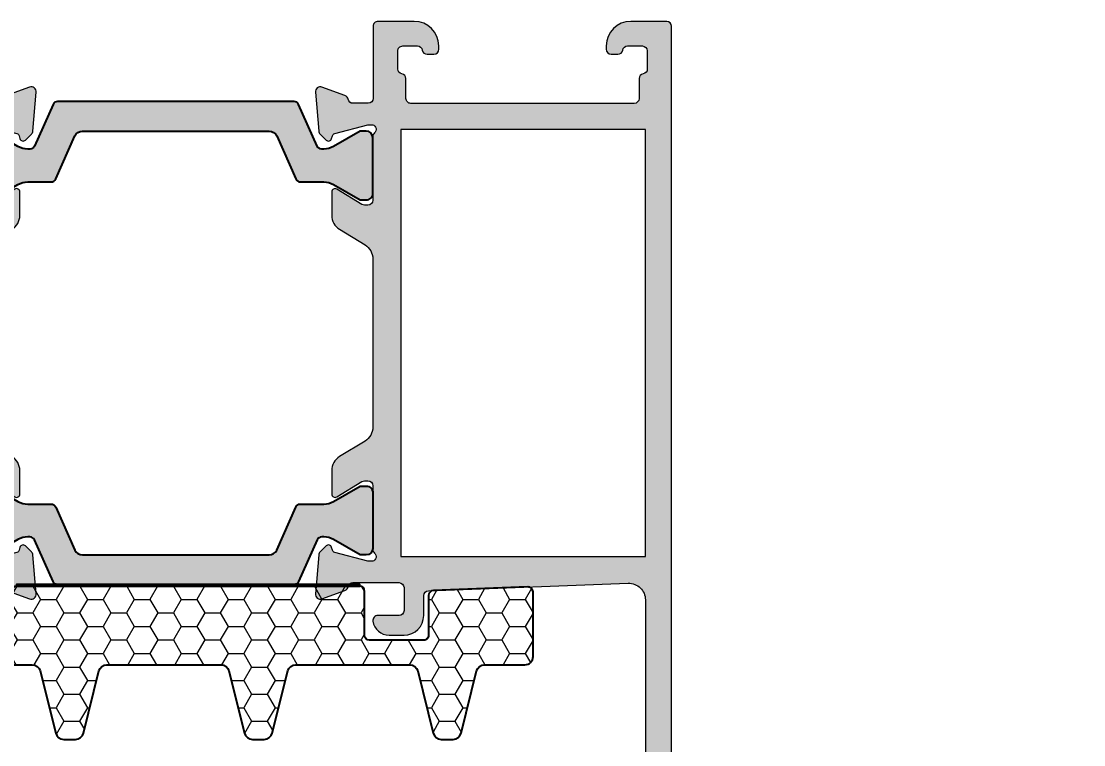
# Model space of a CAD drawing. Header units: millimetres. Extents: x -57981 to -54292, y 3591 to 5422.
# Drawn here: x -55557.1 to -55492.4, y 5259.1 to 5303.2 of the extents above; entities that cross this region are included whole.
import ezdxf

# ---------------------------------------------------------------- set-up
doc = ezdxf.new("R2010")
doc.units = ezdxf.units.MM
doc.layers.add('ISIBARİYERİ HATCH', color=253, linetype='Continuous', lineweight=20, true_color=0xadb6b8)
doc.layers.add('olculendırme', color=7, linetype='Continuous', lineweight=15)
doc.layers.add('yalıtım malzemesi', color=8, linetype='Continuous', lineweight=9)
doc.layers.add('profiller', color=7, linetype='Continuous')
doc.styles.get("Standard").update_dxf_attribs({"font": 'arial.ttf'})
doc.dimstyles.new('ÖLÇÜ', dxfattribs={"dimtxt": 50, "dimasz": 20, "dimexe": 1.25, "dimexo": 30, "dimgap": 20, "dimtad": 0, "dimdec": 0, "dimtxsty": 'Standard', "dimcen": 2.5, "dimadec": 1, "dimazin": 0, "dimtfac": 1, "dimtdec": 0, "dimtmove": 0, "dimatfit": 3, "dimfxl": 1, "dimarcsym": 0})

# ---------------------------------------------------------------- blocks, each defined once
blk = doc.blocks.new('10850-')
at = {"lineweight": -2}
h = blk.add_hatch(color=256, dxfattribs=at)
h.dxf.hatch_style = 1
edge = h.paths.add_edge_path()
edge.add_arc((2024.794254467531, -71.09421610584423), 0.3000000000006366, 359.9999999999131, 449.9999999999132)
edge.add_line((2024.794254467531, -70.79421610584359), (2016.394254467431, -70.79421610584359))
edge.add_line((2016.394254467431, -70.79421610584359), (2016.094254467431, -70.49421610584432))
edge.add_line((2016.094254467431, -70.49421610584432), (2015.79425446743, -70.79421610584359))
edge.add_line((2015.79425446743, -70.79421610584359), (2007.394254467434, -70.7942161058445))
edge.add_arc((2007.394254467433, -71.09421610584673), 0.3000000000022283, 89.99999999986973, 179.9999999996092)
edge.add_line((2007.094254467431, -71.0942161058447), (2007.09425446743, -72.30260812753566))
edge.add_arc((2006.794254467388, -72.3026081274986), 0.3000000000427008, 279.59406822793716, 359.99999999291896, ccw=False)
edge.add_arc((2006.894254467432, -72.89421610584574), 0.3000000000013894, 99.59406823306064, 179.9999999996553)
edge.add_line((2006.594254467431, -72.89421610584395), (2006.59425446743, -73.99421610584251))
edge.add_arc((2006.894254467431, -73.99421610584349), 0.3000000000001819, 179.99999999981, 270)
edge.add_line((2006.894254467431, -74.29421610584359), (2007.794254467427, -74.29421610534337))
edge.add_arc((2007.794254467483, -73.99421610578767), 0.2999999995556948, 269.9999999893174, 350.4059317541311)
edge.add_arc((2008.385862445291, -74.09421610584344), 0.2999999999593845, 89.9885788043814, 170.4059317656934, ccw=False)
edge.add_line((2008.385922246532, -73.79421611184443), (2008.794254464498, -73.79421610784446))
edge.add_arc((2008.794254467431, -74.09421610784393), 0.2999999999994571, 3.529976311256178e-11, 90.00000056031502, ccw=False)
edge.add_line((2009.094254467431, -74.09421610784375), (2009.094254467431, -74.29421610584721))
edge.add_arc((2007.594254467434, -74.29421610584677), 1.499999999996815, 269.99999999987836, 359.99999999998266, ccw=False)
edge.add_line((2007.594254467431, -75.79421610584359), (2005.39425446742, -75.79421610584359))
edge.add_arc((2005.394254467428, -75.49421610584662), 0.299999999996956, 179.9999999995576, 269.99999999834984, ccw=False)
edge.add_line((2005.094254467431, -75.49421610584432), (2005.09425446743, -36.89421610584395))
edge.add_arc((2005.39425446743, -36.89421610584441), 0.2999999999997271, 89.9999999999132, 179.9999999999132, ccw=False)
edge.add_line((2005.394254467431, -36.59421610584468), (2007.594254467526, -36.59421610584468))
edge.add_arc((2007.594254467533, -38.09421610584332), 1.499999999998635, -5.212541509536095e-11, 90.00000000026063, ccw=False)
edge.add_line((2009.094254467532, -38.09421610584468), (2009.09425446743, -38.29421610395185))
edge.add_arc((2008.794254467455, -38.29421610396862), 0.2999999999751708, -90.00000055818703, 3.2052867027232423e-09, ccw=False)
edge.add_line((2008.794254464532, -38.59421610394385), (2008.385922246577, -38.59421609988385))
edge.add_arc((2008.385862445284, -38.29421610578371), 0.300000000060465, 189.5940682444715, 270.0114212057328, ccw=False)
edge.add_arc((2007.79425446743, -38.39421610584333), 0.2999999995001688, 9.59406823498298, 89.99999999986973)
edge.add_line((2007.79425446743, -38.09421610634308), (2006.894254467423, -38.09421610584468))
edge.add_arc((2006.89425446748, -38.39421610579357), 0.2999999999488878, 90.00000001085628, 180.0000000096227)
edge.add_line((2006.594254467531, -38.39421610584395), (2006.59425446743, -39.4942161058416))
edge.add_arc((2006.89425446747, -39.49421610580094), 0.3000000000395175, 180.0000000077636, 260.40593177363)
edge.add_arc((2006.794254467429, -40.08582408414654), 0.3000000000025214, 4.09784206567565e-10, 80.40593176605091, ccw=False)
edge.add_line((2007.094254467431, -40.08582408414439), (2007.09425446743, -41.29421610583904))
edge.add_arc((2007.394254467433, -41.29421610584272), 0.3000000000020009, 179.999999999297, 269.9999999996526)
edge.add_line((2007.394254467431, -41.59421610584468), (2015.79425446743, -41.59421610584468))
edge.add_line((2015.79425446743, -41.59421610584468), (2016.094254467431, -41.89421610584395))
edge.add_line((2016.094254467431, -41.89421610584395), (2016.394254467431, -41.59421610584468))
edge.add_line((2016.394254467431, -41.59421610584468), (2024.794254467531, -41.59421610584375))
edge.add_arc((2024.794254467533, -41.29421610584572), 0.2999999999980432, 269.9999999994355, 360.0000000004085)
edge.add_line((2025.094254467532, -41.29421610584357), (2025.09425446753, -40.08582408414077))
edge.add_arc((2025.39425446752, -40.08582408412729), 0.2999999999892679, 99.59406823692899, 180.0000000025703, ccw=False)
edge.add_arc((2025.294254467433, -39.49421610584407), 0.2999999999988574, 279.5940682340673, 359.9999999999525)
edge.add_line((2025.594254467431, -39.49421610584432), (2025.594254467431, -38.39421610584578))
edge.add_arc((2025.294254467427, -38.39421610584859), 0.3000000000038199, 5.387436e-10, 89.99999999930522)
edge.add_line((2025.29425446743, -38.09421610584468), (2024.394254467427, -38.0942161063449))
edge.add_arc((2024.39425446743, -38.39421610583828), 0.299999999493366, 90.00000000052108, 170.405931765603)
edge.add_arc((2023.802646489617, -38.29421610589824), 0.3000000000059524, 269.98857881471844, 350.4059317761303, ccw=False)
edge.add_line((2023.802586688431, -38.59421609994388), (2023.394254470377, -38.59421610394385))
edge.add_arc((2023.394254467431, -38.29421610394375), 0.3000000000000895, 180.0000000001561, 270.0000005626165, ccw=False)
edge.add_line((2023.094254467431, -38.29421610394457), (2023.094254467431, -38.09421610583923))
edge.add_arc((2024.594254467432, -38.09421610584468), 1.5, 90, 179.9999999997916, ccw=False)
edge.add_line((2024.594254467432, -36.59421610584468), (2026.29425446743, -36.59421610584468))
edge.add_arc((2026.294254467432, -37.39421610584314), 0.7999999999984553, 3.3242031349800527e-10, 90.00000000013029, ccw=False)
edge.add_line((2027.094254467431, -37.3942161058385), (2027.094254467431, -38.09421610584468))
edge.add_arc((2027.394254467482, -38.09421610579311), 0.3000000000508862, 180.0000000098494, 270.0000000099444)
edge.add_line((2027.394254467534, -38.39421610584395), (2027.601434144432, -38.39421610584395))
edge.add_arc((2027.601434144432, -39.39421610584386), 0.9999999999999076, 8.213210701719277, 90, ccw=False)
edge.add_arc((2028.294254467445, -39.29421610583143), 0.3000000000122597, -90.00000000286587, 8.21321069893122, ccw=False)
edge.add_line((2028.29425446743, -39.59421610584377), (2027.394254467431, -39.59421610584468))
edge.add_arc((2027.394254467482, -39.89421610579615), 0.2999999999514813, 90.00000000981406, 180.0000000101696)
edge.add_line((2027.09425446753, -39.8942161058494), (2027.094254467431, -41.29421610584357))
edge.add_arc((2027.394254467481, -41.29421610579401), 0.3000000000497494, 180.0000000094667, 270.0000000094667)
edge.add_line((2027.394254467531, -41.59421610584375), (2028.304341785232, -41.59421610584468))
edge.add_arc((2028.304341785351, -41.29421610594401), 0.2999999999006633, 269.9999999772452, 349.4789231527647)
edge.add_arc((2028.894254467521, -41.40377443400395), 0.2999999999591756, 110.00000000079751, 169.478923176315, ccw=False)
edge.add_line((2028.791648424533, -41.12186664780802), (2030.191648424531, -40.61230831984357))
edge.add_arc((2030.294254467541, -40.8942161060619), 0.2999999999877946, -4.999999996681822, 110.0000000033335, ccw=False)
edge.add_line((2030.593112876958, -40.92036282886782), (2030.38647829493, -43.28220690984379))
edge.add_arc((2030.087619885433, -43.25606018693447), 0.3000000000769927, 314.9999999850086, 354.9999999849828, ccw=False)
edge.add_line((2030.299751919788, -43.46819222140038), (2029.93567582383, -43.83226831744287))
edge.add_arc((2029.79425446758, -43.69084696115585), 0.2000000000446153, 194.9999999926368, 314.99999999264486, ccw=False)
edge.add_line((2029.601069302272, -43.74261077016307), (2029.556742429031, -43.57718062704406))
edge.add_arc((2029.363557263784, -43.62894443600454), 0.1999999999745407, 14.99999998414998, 74.9999999841592)
edge.add_line((2029.415321072852, -43.43575927078563), (2027.394254467531, -42.89421610604404))
edge.add_line((2027.394254467531, -42.89421610604404), (2027.094254467531, -42.89421610604404))
edge.add_arc((2027.19425446754, -43.1770588185306), 0.300000000013718, 109.4712206350659, 228.1896851048046)
edge.add_arc((2026.794254467532, -43.62427241404216), 0.2999999999997061, -1.4659917724202387e-10, 48.18968510410127, ccw=False)
edge.add_line((2027.094254467531, -43.62427241404293), (2027.09425446753, -47.49421610604257))
edge.add_arc((2027.394254467531, -47.49421610604303), 0.3000000000006366, 179.9999999999131, 269.9999999999131)
edge.add_line((2027.394254467531, -47.79421610604368), (2027.609928270631, -47.79421610604275))
edge.add_arc((2027.609928270686, -47.49421610596676), 0.300000000076011, 269.9999999894911, 301.3999999894895)
edge.add_line((2027.766231160232, -47.75028134524291), (2029.29005254123, -46.82013680174349))
edge.add_arc((2029.39425446758, -46.99084696115209), 0.1999999999506658, 2.4081145966192707e-09, 121.40000000239931, ccw=False)
edge.add_line((2029.59425446753, -46.99084696114367), (2029.594254467531, -48.41643019454386))
edge.add_arc((2028.594254467531, -48.41643019454402), 1.000000000000227, -58.599999999992804, 8.526512829121202e-12, ccw=False)
edge.add_line((2029.115264099372, -49.26998099181947), (2027.567887164131, -50.21450390714381))
edge.add_arc((2028.094254467584, -51.06476119876838), 1.00000000005273, 121.7603351340618, 179.9999999989289)
edge.add_line((2027.094254467531, -51.06476119874969), (2027.094254467332, -55.59421610594473))
edge.add_arc((2027.094254467332, -56.19421610594463), 0.599999999999909, -89.9999999997828, 90.00000000013029, ccw=False)
edge.add_line((2027.094254467335, -56.79421610594453), (2027.094254467332, -61.32367101324415))
edge.add_arc((2028.094254467437, -61.32367101306213), 1.0000000001055, 180.0000000104297, 238.2396648746746)
edge.add_line((2027.567887164085, -62.17392830481185), (2029.115264099432, -63.11845122004342))
edge.add_arc((2028.59425446754, -63.97200201727722), 0.9999999999913187, -3.75030140276067e-09, 58.59999999624739, ccw=False)
edge.add_line((2029.594254467531, -63.97200201734268), (2029.594254467531, -65.39758525074468))
edge.add_arc((2029.394254467531, -65.39758525074441), 0.2000000000000455, 238.5999999999146, 359.99999999992673, ccw=False)
edge.add_line((2029.290052541163, -65.56829541019943), (2027.766231160232, -64.63815086674367))
edge.add_arc((2027.60992827051, -64.89421610597026), 0.3000000001256351, 58.59999997681541, 89.99999997681095)
edge.add_line((2027.609928270631, -64.59421610584468), (2027.394254467531, -64.59421610584468))
edge.add_arc((2027.39425446753, -64.8942161058444), 0.2999999999997271, 89.99999999991314, 179.9999999999131)
edge.add_line((2027.09425446753, -64.89421610584395), (2027.094254467531, -68.76415979794365))
edge.add_arc((2026.794254467531, -68.76415979794238), 0.3000000000006366, 311.81031489551054, 359.9999999997584, ccw=False)
edge.add_arc((2027.194254467531, -69.21137339344361), 0.3000000000004011, 131.8103148958964, 250.5287793656492)
edge.add_line((2027.094254467531, -69.4942161059189), (2027.394254467531, -69.49421610584432))
edge.add_line((2027.394254467531, -69.49421610584432), (2029.415321072832, -68.95267294114274))
edge.add_arc((2029.363557263872, -68.7594877758969), 0.1999999999725956, 284.9999999839578, 344.9999999839748)
edge.add_line((2029.556742429089, -68.81125158496434), (2029.601069302331, -68.64582144174346))
edge.add_arc((2029.794254467566, -68.69758525073732), 0.1999999999702262, 45.000000005616414, 165.0000000056143, ccw=False)
edge.add_line((2029.935675823768, -68.55616389450734), (2030.299751919831, -68.92023999054436))
edge.add_arc((2030.087619885394, -69.13237202486195), 0.3000000000303211, 4.999999983873522, 44.99999998384459, ccw=False)
edge.add_line((2030.386478294859, -69.10622530211913), (2030.593112877032, -71.46806938304327))
edge.add_arc((2030.294254467575, -71.49421610583194), 0.3000000000263834, -110.00000000726908, 4.999999992728192, ccw=False)
edge.add_line((2030.191648424533, -71.77612389207934), (2028.791648424531, -71.2665655641431))
edge.add_arc((2028.894254467498, -70.98465777792735), 0.2999999999705685, 190.5210768287158, 250.0000000042494, ccw=False)
edge.add_arc((2028.304341785174, -71.0942161058627), 0.3000000000181222, 10.52107681343282, 89.99999998897)
edge.add_line((2028.304341785232, -70.7942161058445), (2027.394254467531, -70.79421610604366))
edge.add_arc((2027.39425446753, -71.09421610604348), 0.2999999999998124, 89.99999999991314, 180.0000000002441)
edge.add_line((2027.09425446753, -71.09421610604477), (2027.094254467431, -72.49421610604257))
edge.add_arc((2027.394254467429, -72.49421610604563), 0.299999999997226, 179.9999999994192, 270.0000000003908)
edge.add_line((2027.394254467431, -72.79421610604277), (2028.29425446743, -72.79421610604369))
edge.add_arc((2028.294254467432, -73.09421610604221), 0.2999999999985192, -8.213210701452397, 90.00000000026063, ccw=False)
edge.add_arc((2027.601434144417, -72.99421610605857), 0.9999999999839916, 270.0000000008989, 351.7867892991752, ccw=False)
edge.add_line((2027.601434144432, -73.99421610604257), (2027.394254467531, -73.99421610604257))
edge.add_arc((2027.394254467477, -74.29421610608938), 0.3000000000467935, 89.99999998979509, 179.9999999900555)
edge.add_line((2027.094254467431, -74.29421610603731), (2027.094254467131, -74.99419180504266))
edge.add_arc((2026.294254467547, -74.99421610589023), 0.7999999999533975, -90.00000000184008, 0.0017404200078772192, ccw=False)
edge.add_line((2026.294254467521, -75.79421610584359), (2024.594254467531, -75.79421610584359))
edge.add_arc((2024.594254467478, -74.29421610579675), 1.500000000046838, 180.0000000017197, 270.00000000203227, ccw=False)
edge.add_line((2023.094254467431, -74.29421610584177), (2023.094254467431, -74.09421610784375))
edge.add_arc((2023.394254465964, -74.0942161063768), 0.2999999985322574, 89.99999971912598, 180.000000280163, ccw=False)
edge.add_line((2023.394254467434, -73.79421610784446), (2023.802586688431, -73.79421611184443))
edge.add_arc((2023.802646489676, -74.09421610584026), 0.2999999999561265, 9.594068235378813, 90.01142119657408, ccw=False)
edge.add_arc((2024.39425446743, -73.99421610584987), 0.2999999994935178, 189.5940682342425, 270.0000000001303)
edge.add_line((2024.394254467431, -74.29421610534337), (2025.29425446743, -74.29421610584359))
edge.add_arc((2025.294254467427, -73.99421610583977), 0.3000000000038199, 270.0000000006948, 359.9999999996526)
edge.add_line((2025.594254467431, -73.9942161058416), (2025.594254467431, -72.89421610584395))
edge.add_arc((2025.294254467438, -72.8942161058388), 0.2999999999931333, 359.9999999990148, 440.4059317661458)
edge.add_arc((2025.394254467522, -72.30260812755853), 0.2999999999915028, 179.9999999978939, 260.4059317634052, ccw=False)
edge.add_line((2025.09425446753, -72.3026081275475), (2025.09425446753, -71.0942161058447))
h.paths.add_polyline_path([(2025.394254467431, -69.19421610584504), (2025.394254467531, -43.19421610604331), (2006.694254467431, -43.19421610604331), (2006.694254467431, -69.19421610584504)], flags=16)
at = {"layer": 'olculendırme'}
blk.add_lwpolyline([(2025.09425446753, -71.0942161058447, 0.4142135623730951), (2024.794254467531, -70.79421610584359), (2016.394254467431, -70.79421610584359), (2016.094254467431, -70.49421610584432), (2015.79425446743, -70.79421610584359), (2007.394254467434, -70.7942161058445, 0.4142135623717631), (2007.094254467431, -71.0942161058447), (2007.09425446743, -72.30260812753566, -0.3659773818225898), (2006.844254467401, -72.59841211669482, 0.365977381830586), (2006.594254467431, -72.89421610584395), (2006.59425446743, -73.99421610584251, 0.4142135623741607), (2006.894254467431, -74.29421610584359), (2007.794254467427, -74.29421610534337, 0.3659773818218533), (2008.090058456183, -74.04421610581174, -0.3660338920113897), (2008.385922246532, -73.79421611184443), (2008.794254464498, -73.79421610784446, -0.4142135652372648), (2009.094254467431, -74.09421610784375), (2009.094254467431, -74.29421610584721, -0.4142135623736278), (2007.594254467431, -75.79421610584359), (2005.39425446742, -75.79421610584359, -0.4142135623669682), (2005.094254467431, -75.49421610584432), (2005.09425446743, -36.89421610584395, -0.4142135623730951), (2005.394254467431, -36.59421610584468), (2007.594254467526, -36.59421610584468, -0.4142135623746933), (2009.094254467532, -38.09421610584468), (2009.09425446743, -38.29421610395185, -0.4142135652428589), (2008.794254464532, -38.59421610394385), (2008.385922246577, -38.59421609988385, -0.3660338920110106), (2008.090058456085, -38.34421610588471, 0.3659773818221503), (2007.79425446743, -38.09421610634308), (2006.894254467423, -38.09421610584468, 0.4142135623667019), (2006.594254467531, -38.39421610584395), (2006.59425446743, -39.4942161058416, 0.3659773818271008), (2006.844254467466, -39.79002009499528, -0.3659773818258722), (2007.094254467431, -40.08582408414439), (2007.09425446743, -41.29421610583904, 0.4142135623749599), (2007.394254467431, -41.59421610584468), (2015.79425446743, -41.59421610584468), (2016.094254467431, -41.89421610584395), (2016.394254467431, -41.59421610584468), (2024.794254467531, -41.59421610584375, 0.4142135623781563), (2025.094254467532, -41.29421610584357), (2025.09425446753, -40.08582408414077, -0.3659773818258721), (2025.344254467469, -39.79002009499163, 0.3659773818271008), (2025.594254467431, -39.49421610584432), (2025.594254467431, -38.39421610584578, 0.4142135623667019), (2025.29425446743, -38.09421610584468), (2024.394254467427, -38.0942161063449, 0.3659773818232212), (2024.098450478781, -38.34421610588379, -0.3660338920118161), (2023.802586688431, -38.59421609994388), (2023.394254470377, -38.59421610394385, -0.4142135652484529), (2023.094254467431, -38.29421610394457), (2023.094254467431, -38.09421610583923, -0.4142135623720295), (2024.594254467432, -36.59421610584468), (2026.29425446743, -36.59421610584468, -0.4142135623720295), (2027.094254467431, -37.3942161058385), (2027.094254467431, -38.09421610584468, 0.4142135623736278), (2027.394254467534, -38.39421610584395), (2027.601434144432, -38.39421610584395, -0.3728246932727622), (2028.591177463043, -39.25135896298707, -0.4568502517480577), (2028.29425446743, -39.59421610584377), (2027.394254467431, -39.59421610584468, 0.4142135623749599), (2027.09425446753, -39.8942161058494), (2027.094254467431, -41.29421610584357, 0.4142135623730951), (2027.394254467531, -41.59421610584375), (2028.304341785232, -41.59421610584468, 0.3613975351056933), (2028.599298126396, -41.34899527002925, -0.2655138063084786), (2028.791648424533, -41.12186664780802), (2030.191648424531, -40.61230831984357, -0.5486187866267569), (2030.593112876958, -40.92036282886782), (2030.38647829493, -43.28220690984379, -0.1763269807083349), (2030.299751919788, -43.46819222140038), (2029.93567582383, -43.83226831744287, -0.577350269189685), (2029.601069302272, -43.74261077016307), (2029.556742429031, -43.57718062704406, 0.2679491924311746), (2029.415321072852, -43.43575927078563), (2027.394254467531, -42.89421610604404), (2027.094254467531, -42.89421610604404, 0.5699185129219808), (2026.994254467532, -43.40066561629281, -0.213421765283555), (2027.094254467531, -43.62427241404293), (2027.09425446753, -47.49421610604257, 0.4142135623730951), (2027.394254467531, -47.79421610604368), (2027.609928270631, -47.79421610604275, 0.137872106747551), (2027.766231160232, -47.75028134524291), (2029.29005254123, -46.82013680174349, -0.5855240683198021), (2029.59425446753, -46.99084696114367), (2029.594254467531, -48.41643019454386, -0.2614125764230263), (2029.115264099372, -49.26998099181947), (2027.567887164131, -50.21450390714381, 0.2597335637907228), (2027.094254467531, -51.06476119874969), (2027.094254467332, -55.59421610594473, -0.9999999999990903), (2027.094254467335, -56.79421610594453), (2027.094254467332, -61.32367101324415, 0.2597335637878101), (2027.567887164085, -62.17392830481185), (2029.115264099432, -63.11845122004342, -0.2614125764230264), (2029.594254467531, -63.97200201734268), (2029.594254467531, -65.39758525074468, -0.5855240683198021), (2029.290052541163, -65.56829541019943), (2027.766231160232, -64.63815086674367, 0.137872106747551), (2027.609928270631, -64.59421610584468), (2027.394254467531, -64.59421610584468, 0.4142135623730951), (2027.09425446753, -64.89421610584395), (2027.094254467531, -68.76415979794365, -0.213421765283555), (2026.99425446753, -68.98776659569376, 0.5699185129219808), (2027.094254467531, -69.4942161059189), (2027.394254467531, -69.49421610584432), (2029.415321072832, -68.95267294114274, 0.2679491924311747), (2029.556742429089, -68.81125158496434), (2029.601069302331, -68.64582144174346, -0.5773502691896849), (2029.935675823768, -68.55616389450734), (2030.299751919831, -68.92023999054436, -0.176326980708335), (2030.386478294859, -69.10622530211913), (2030.593112877032, -71.46806938304327, -0.5486187866267569), (2030.191648424533, -71.77612389207934), (2028.791648424531, -71.2665655641431, -0.2655138063084786), (2028.599298126367, -71.03943694193002, 0.3613975351056931), (2028.304341785232, -70.7942161058445), (2027.394254467531, -70.79421610604366, 0.4142135623746933), (2027.09425446753, -71.09421610604477), (2027.094254467431, -72.49421610604257, 0.4142135623781563), (2027.394254467431, -72.79421610604277), (2028.29425446743, -72.79421610604369, -0.4568502517477408), (2028.591177463014, -73.13707324889766, -0.3728246932727623), (2027.601434144432, -73.99421610604257), (2027.394254467531, -73.99421610604257, 0.4142135623744271), (2027.094254467431, -74.29421610603731), (2027.094254467131, -74.99419180504266, -0.4142224593523473), (2026.294254467521, -75.79421610584359), (2024.594254467531, -75.79421610584359, -0.4142135623746933), (2023.094254467431, -74.29421610584177), (2023.094254467431, -74.09421610784375, -0.4142135652409941), (2023.394254467434, -73.79421610784446), (2023.802586688431, -73.79421611184443, -0.3660338920107991), (2024.098450478781, -74.04421610580357, 0.3659773818271843), (2024.394254467431, -74.29421610534337), (2025.29425446743, -74.29421610584359, 0.4142135623677675), (2025.594254467431, -73.9942161058416), (2025.594254467431, -72.89421610584395, 0.3659773818332459), (2025.344254467473, -72.59841211669662, -0.3659773818253564), (2025.09425446753, -72.3026081275475)], format="xyb", close=True, dxfattribs=at)
blk.add_lwpolyline([(2025.394254467431, -69.19421610584504), (2025.394254467531, -43.19421610604331), (2006.694254467431, -43.19421610604331), (2006.694254467431, -69.19421610584504)], close=True, dxfattribs=at)
blk = doc.blocks.new('02.05.09-')
at = {"layer": 'ISIBARİYERİ HATCH'}
h = blk.add_hatch(color=256, dxfattribs=at)
h.dxf.hatch_style = 1
edge = h.paths.add_edge_path()
edge.add_arc((763.9152315872568, -103.7469615603122), 0.3000000000387775, 23.99999999997707, 89.99998367230856)
edge.add_line((763.9152316727484, -103.4469615602734), (749.5048873896004, -103.4469615602727))
edge.add_arc((749.5048873041087, -103.7469615602727), 0.3000000000000378, 89.99998367228686, 156.0000000000098)
edge.add_line((749.2308236668159, -103.62494056735), (748.0981358302616, -106.1689991016053))
edge.add_arc((747.8240721929687, -106.0469781086827), 0.2999999999999752, 270, 336.0000000000123, ccw=False)
edge.add_line((747.8240721929687, -106.3469781086826), (747.6976485907944, -106.3469781086821))
edge.add_arc((747.6976485907926, -105.1469781086822), 1.199999999999889, 240.0000320287891, 270.00000000008146, ccw=False)
edge.add_line((747.0976491717308, -106.186208928628), (745.4708283885649, -105.2469647240846))
edge.add_line((745.4708283885649, -105.2469647240846), (745.110058761569, -105.2469649257578))
edge.add_arc((745.1100589851724, -105.6469649317182), 0.4000000059604702, 90.0000320288223, 180.2904679845978)
edge.add_line((744.7100641194157, -105.6489927721433), (744.7100641194157, -109.0485745899812))
edge.add_arc((745.1100608857976, -109.0469647290615), 0.4000000059603561, 180.2305962098395, 270.0000320288223)
edge.add_line((745.1100611094013, -109.4469647350219), (745.470830736398, -109.4469645333488))
edge.add_line((745.470830736398, -109.4469645333488), (747.0975994614206, -108.5077479595461))
edge.add_arc((747.6976000423584, -109.5469781086827), 1.200000000000075, 90, 120.00003202878429, ccw=False)
edge.add_line((747.6976000423584, -108.3469781086826), (749.1228873793643, -108.3469781086826))
edge.add_arc((749.1228873793643, -108.0469781086826), 0.3000000000000114, 270, 335.9999999999776)
edge.add_line((749.3969510166571, -108.1689991016055), (750.5658586531664, -105.5435895647063))
edge.add_arc((751.0226313819876, -105.7469578862442), 0.4999999999998818, 89.99998367230859, 156, ccw=False)
edge.add_line((751.0226315244736, -105.2469578862442), (762.397489095102, -105.2469611277588))
edge.add_arc((762.397488952616, -105.7469611277589), 0.5000000000000772, 24.000000000001307, 89.99998367230859, ccw=False)
edge.add_line((762.8542616814375, -105.5435928062209), (764.0231678747332, -108.1689991016054))
edge.add_arc((764.297231512026, -108.0469781086826), 0.3000000000000099, 204.0000000000026, 270)
edge.add_line((764.297231512026, -108.3469781086826), (765.7225210712407, -108.3469781086826))
edge.add_arc((765.7225210712404, -109.5469781086827), 1.200000000000073, 59.99997739864949, 89.9999999999892, ccw=False)
edge.add_line((766.3225214811833, -108.5077478608222), (767.9492891032315, -109.4469634409302))
edge.add_line((767.9492891032315, -109.4469634409302), (768.3100587302278, -109.4469635832424))
edge.add_arc((768.3100588880153, -109.0469635772819), 0.4000000059604815, 269.9999773986307, 360.0823364457801)
edge.add_line((768.7100584809577, -109.0463887606419), (768.7100584809577, -105.6457791435936))
edge.add_arc((768.3100602292053, -105.6469637799378), 0.4000000059605686, 0.1696869024765861, 89.99997739876098)
edge.add_line((768.3100603869916, -105.2469637739773), (767.9492907599962, -105.2469636316659))
edge.add_line((767.9492907599962, -105.2469636316659), (766.3224688738705, -106.186208829905))
edge.add_arc((765.7224692838142, -105.1469781086831), 1.199999999999762, 269.9999999999186, 299.9999773986416, ccw=False)
edge.add_line((765.7224692838125, -106.3469781086828), (765.5960466984302, -106.3469781086826))
edge.add_arc((765.5960466984307, -106.0469781086676), 0.300000000015018, 203.9999999999715, 269.99999999989143, ccw=False)
edge.add_line((765.3219830611241, -106.1689991015964), (764.189295224585, -103.6249405673738))
at = {"layer": 'profiller', "lineweight": -2}
blk.add_lwpolyline([(764.189295224585, -103.6249405673738, 0.2962134174681393), (763.9152316727484, -103.4469615602734), (749.5048873896004, -103.4469615602727, 0.296213572456228), (749.2308236668159, -103.62494056735), (748.0981358302616, -106.1689991016053, -0.2962134949621331), (747.8240721929687, -106.3469781086826), (747.6976485907944, -106.3469781086821, -0.1316523554135685), (747.0976491717308, -106.186208928628), (745.4708283885649, -105.2469647240846), (745.110058761569, -105.2469649257578, 0.415699037303839), (744.7100641194157, -105.6489927721433), (744.7100641194157, -109.0485745899812, 0.4130354201172823), (745.1100611094013, -109.4469647350219), (745.470830736398, -109.4469645333488), (747.0975994614206, -108.5077479595461, -0.1316526397615684), (747.6976000423584, -108.3469781086826), (749.1228873793643, -108.3469781086826, 0.2962134949619979), (749.3969510166571, -108.1689991016055), (750.5658586531664, -105.5435895647063, -0.2962135724560823), (751.0226315244736, -105.2469578862442), (762.397489095102, -105.2469611277588, -0.2962134174680737), (762.8542616814375, -105.5435928062209), (764.0231678747332, -108.1689991016054, 0.2962134949620668), (764.297231512026, -108.3469781086826), (765.7225210712407, -108.3469781086826, -0.1316525979136139), (766.3225214811833, -108.5077478608222), (767.9492891032315, -109.4469634409302), (768.3100587302278, -109.4469635832424, 0.4146346404848809), (768.7100584809577, -109.0463887606419), (768.7100584809577, -105.6457791435936, 0.4133462815590351), (768.3100603869916, -105.2469637739773), (767.9492907599962, -105.2469636316659), (766.3224688738705, -106.186208829905, -0.1316523972614623), (765.7224692838125, -106.3469781086828), (765.5960466984302, -106.3469781086826, -0.2962134949617606), (765.3219830611241, -106.1689991015964)], format="xyb", close=True, dxfattribs=at)
blk = doc.blocks.new('10952-')
at = {"lineweight": -2}
h = blk.add_hatch(color=256, dxfattribs=at)
h.dxf.hatch_style = 1
edge = h.paths.add_edge_path()
edge.add_line((237.7199058385908, -134.6972566912836), (237.7199058384907, -131.297256691284))
edge.add_arc((238.019905838491, -131.297256691284), 0.3000000000002672, 131.810314895797, 180, ccw=False)
edge.add_arc((237.6199058384832, -130.8500430957714), 0.3000000000143461, 311.810314895255, 430.5287793649598)
edge.add_line((237.7199058384907, -130.5672003832842), (237.4199058384907, -130.5672003832842))
edge.add_line((237.4199058384907, -130.5672003832842), (235.3988392332702, -131.1087435480258))
edge.add_arc((235.4506030423379, -131.3019287132441), 0.1999999999740623, 105.0000000159784, 165.0000000159859)
edge.add_line((235.2574178770907, -131.2501649042842), (235.2130910037484, -131.4155950474041))
edge.add_arc((235.0199058384911, -131.3638312384259), 0.1999999999885785, 225.0000000116588, 345.0000000116634, ccw=False)
edge.add_line((234.8784844822907, -131.5052525946839), (234.5144083862348, -131.1411764986396))
edge.add_arc((234.7265404206372, -130.9290444643096), 0.3000000000145447, 184.9999999901798, 224.9999999902124, ccw=False)
edge.add_line((234.4276820111907, -130.955191187084), (234.2210474290908, -128.5933471060842))
edge.add_arc((234.5199058384969, -128.5672003832633), 0.2999999999784387, 69.99999999975182, 184.9999999997356, ccw=False)
edge.add_line((234.6225118814885, -128.2852925970483), (236.0225118814907, -128.7948509249836))
edge.add_arc((235.9199058384354, -129.0767587112497), 0.3000000000481578, 10.52107681613029, 69.99999999164311, ccw=False)
edge.add_arc((236.5098185208385, -128.9672003832545), 0.3000000000293747, 190.5210768344578, 270.0000000094775)
edge.add_line((236.5098185208881, -129.267200383284), (239.3199058383907, -129.267200383284))
edge.add_arc((239.3199058383904, -128.9672003832838), 0.3000000000002387, 270.0000000000542, 359.9999999996417)
edge.add_line((239.6199058383906, -128.9672003832857), (239.6199058383908, -127.5672003831841))
edge.add_arc((239.3199058383917, -127.567200383183), 0.299999999999045, 359.9999999997802, 449.9999999986973)
edge.add_line((239.3199058383985, -127.267200383184), (238.0199058383908, -127.267200383184))
edge.add_arc((238.019905838391, -126.9672003831838), 0.3000000000001961, 171.7867892978642, 269.9999999999566, ccw=False)
edge.add_arc((238.7127261613985, -127.0672003831613), 0.9999999999771988, 90.00000000044622, 171.7867892992499, ccw=False)
edge.add_line((238.7127261613907, -126.0672003831841), (239.619905838395, -126.0672003831841))
edge.add_arc((239.6199058383908, -127.267200383184), 1.199999999999889, 3.410605131648481e-12, 89.9999999998019, ccw=False)
edge.add_line((240.8199058383907, -127.267200383184), (240.8199058383908, -128.4784323257836))
edge.add_arc((241.1199058384094, -128.4784323257348), 0.3000000000185707, 180.0000000093201, 267.8141992034221)
edge.add_line((241.1084637880907, -128.7782140454837), (253.281765670586, -129.2275767127785))
edge.add_arc((253.3199058384908, -128.228304313684), 0.9999999999999499, 267.8141991931998, 359.9999999999984)
edge.add_line((254.3199058384908, -128.228304313684), (254.3199058384908, -114.7672003830839))
edge.add_line((254.3199058384908, -114.7672003830839), (252.2199058384939, -114.7672003830839))
edge.add_arc((252.2199058384888, -115.067200383082), 0.2999999999980503, 89.99999999902836, 180.0000000004071)
edge.add_line((251.9199058384907, -115.0672003830841), (251.9199058384907, -115.7672003830839))
edge.add_arc((251.6199058384867, -115.7672003830801), 0.3000000000039904, 270.00000000077074, 359.99999999927263, ccw=False)
edge.add_line((251.6199058384906, -116.0672003830841), (251.4199058384873, -116.0672003830841))
edge.add_arc((251.4199058384889, -115.5672003830859), 0.499999999998181, 179.9999999997916, 269.9999999998046, ccw=False)
edge.add_line((250.9199058384908, -115.5672003830841), (250.9199058384906, -112.4672003830837))
edge.add_arc((251.6199058384853, -112.4672003830786), 0.6999999999946738, 89.99999999982089, 180.0000000004211, ccw=False)
edge.add_arc((251.6199058384886, -112.0672003830861), 0.3000000000021998, 3.852846930385567e-10, 90.00000000020088, ccw=False)
edge.add_line((251.9199058384907, -112.0672003830841), (251.9199058384907, -112.8672003830879))
edge.add_arc((252.4199058384891, -112.867200383086), 0.4999999999982663, 180.0000000002182, 270.0000000001987)
edge.add_line((252.4199058384908, -113.3672003830843), (253.8199058384908, -113.3672003830843))
edge.add_arc((253.8199058384908, -112.8672003830843), 0.5, 270, 360)
edge.add_line((254.3199058384908, -112.8672003830843), (254.3199058384908, -106.1672003830836))
edge.add_arc((253.8199058384908, -106.1672003830836), 0.5, 0, 90)
edge.add_line((253.8199058384908, -105.6672003830836), (252.4199058384837, -105.6672003830836))
edge.add_arc((252.4199058384907, -106.1672003830835), 0.4999999999999716, 90.00000000080445, 180.0000000000032)
edge.add_line((251.9199058384907, -106.1672003830836), (251.9199058384907, -106.9672003830819))
edge.add_arc((251.6199058384881, -106.9672003830814), 0.3000000000025693, 270.000000000977, 359.99999999989416, ccw=False)
edge.add_arc((251.6199058384881, -106.5672003830866), 0.6999999999973455, 179.9999999997976, 270.00000000041643, ccw=False)
edge.add_line((250.9199058384908, -106.5672003830841), (250.9199058384908, -104.5672003830768))
edge.add_arc((251.2199058384867, -104.5672003830798), 0.2999999999959186, 89.99999999922932, 179.9999999994248, ccw=False)
edge.add_line((251.2199058384907, -104.2672003830839), (255.6199058384828, -104.2672003830839))
edge.add_arc((255.6199058384872, -104.5672003830875), 0.3000000000035357, 6.405116437235847e-10, 90.00000000083588, ccw=False)
edge.add_line((255.9199058384908, -104.5672003830841), (255.9199058384909, -163.1621151484842))
edge.add_arc((255.6199058384907, -163.1621151484842), 0.300000000000125, -89.99999999998897, 1.0913936421275139e-11, ccw=False)
edge.add_line((255.6199058384908, -163.4621151484843), (253.4389302784908, -163.4621151484834))
edge.add_arc((253.4389302784908, -161.9621151484834), 1.5, 180, 270, ccw=False)
edge.add_line((251.9389302784908, -161.9621151484834), (251.9389302784908, -161.7621151484836))
edge.add_arc((252.2389302784909, -161.7621151484835), 0.3000000000000682, 90.00000000002171, 180.0000000000217, ccw=False)
edge.add_line((252.2389302784908, -161.4621151484834), (252.6473302784908, -161.4621151484834))
edge.add_arc((252.6473302784907, -161.7621151484835), 0.3000000000000966, 9.594099999758214, 89.9999999999784, ccw=False)
edge.add_arc((253.226615717784, -161.6766949719494), 0.2856857111899485, 187.1219969744618, 272.4705157106003)
edge.add_line((253.2389302784908, -161.9621151484834), (254.1389302784907, -161.9621151484843))
edge.add_arc((254.1389302784907, -161.6621151484842), 0.300000000000125, 270.0000000000108, 360.0000000000108)
edge.add_line((254.4389302784908, -161.6621151484842), (254.4389302784908, -160.5621151484838))
edge.add_arc((254.1444472971877, -160.5574602666895), 0.2945197687790539, 359.0944031124926, 441.3130842030107)
edge.add_arc((254.238930278491, -159.9705151484842), 0.3000000000001574, 179.9999999999729, 260.4058999997699, ccw=False)
edge.add_line((253.9389302784908, -159.9705151484841), (253.9389302784908, -158.7621151484836))
edge.add_arc((253.6389302784907, -158.7621151484836), 0.300000000000125, 359.9999999999891, 449.999999999989)
edge.add_line((253.6389302784908, -158.4621151484834), (240.0389302784908, -158.4621151484834))
edge.add_arc((240.0389302784909, -158.7621151484836), 0.300000000000125, 90.00000000001087, 180.0000000000108)
edge.add_line((239.7389302784908, -158.7621151484836), (239.7389302784908, -159.9705151484841))
edge.add_arc((239.4389302784906, -159.9705151484842), 0.3000000000001535, -80.40589999976982, 2.722799763432704e-11, ccw=False)
edge.add_arc((239.5344056645241, -160.558299024864), 0.2955000280050904, 98.8525673893, 180.7399452951998)
edge.add_line((239.2389302784908, -160.5621151484838), (239.2389302784908, -161.6621151484842))
edge.add_arc((239.5389302784909, -161.6621151484842), 0.300000000000125, 179.9999999999891, 269.9999999999891)
edge.add_line((239.5389302784908, -161.9621151484843), (240.4389302784908, -161.9621151484834))
edge.add_arc((240.4441498347597, -161.6681840301153), 0.2939774585113688, 268.9826626118282, 351.4057292748028)
edge.add_arc((241.030630278491, -161.7621151484835), 0.3000000000001143, 90.00000000002171, 170.4059000002419, ccw=False)
edge.add_line((241.0306302784909, -161.4621151484834), (241.4389302784908, -161.4621151484834))
edge.add_arc((241.4389302784907, -161.7621151484835), 0.3000000000000682, -2.1714186004828662e-11, 89.9999999999784, ccw=False)
edge.add_line((241.7389302784908, -161.7621151484836), (241.7389302784908, -161.9621151484834))
edge.add_arc((240.2389302784909, -161.9621151484834), 1.5, -90, 0, ccw=False)
edge.add_line((240.2389302784909, -163.4621151484834), (238.0389302784909, -163.4621151484843))
edge.add_arc((238.0389302784909, -163.1621151484842), 0.300000000000125, 179.9999999999892, 269.99999999998914, ccw=False)
edge.add_line((237.7389302784909, -163.1621151484842), (237.7389302784909, -158.767200383284))
edge.add_arc((237.4389302784907, -158.7672003832839), 0.3000000000000682, 359.9999999999783, 449.9999999999783)
edge.add_line((237.4389302784909, -158.4672003832838), (236.5098185208908, -158.4672003832838))
edge.add_arc((236.5098185207704, -158.7672003831837), 0.2999999998998817, 89.9999999770118, 169.4789231525352)
edge.add_arc((235.9199058384631, -158.6576420550849), 0.3000000001025065, 289.999999998536, 349.47892317404916, ccw=False)
edge.add_line((236.0225118814887, -158.9395498414196), (234.6225118814908, -159.4491081693841))
edge.add_arc((234.5199058385124, -159.1672003831154), 0.3000000000243202, 174.9999999943997, 289.99999999438836, ccw=False)
edge.add_line((234.2210474290632, -159.1410536602598), (234.4276820111909, -156.7792095793838))
edge.add_arc((234.7265404206374, -156.8053563021581), 0.3000000000145457, 135.0000000097876, 175.0000000098202, ccw=False)
edge.add_line((234.5144083862349, -156.5932242678282), (234.8784844822908, -156.2291481717839))
edge.add_arc((235.0199058385201, -156.3705695279919), 0.199999999973622, 15.000000004319702, 135.0000000043238, ccw=False)
edge.add_line((235.2130910037486, -156.3188057189635), (235.2574178770908, -156.4842358621836))
edge.add_arc((235.450603042338, -156.4324720532237), 0.1999999999740605, 194.999999984014, 254.9999999840216)
edge.add_line((235.3988392332703, -156.625657218442), (237.4199058384909, -157.1672003830836))
edge.add_line((237.4199058384909, -157.1672003830836), (237.7199058384908, -157.1672003830836))
edge.add_arc((237.619905838513, -156.8843576706464), 0.2999999999573133, 289.4712206328868, 408.1896851025958)
edge.add_arc((238.0199058384911, -156.4371440751838), 0.3000000000002591, 180, 228.1896851042031, ccw=False)
edge.add_line((237.7199058384908, -156.4371440751838), (237.7199058384908, -152.5672003830841))
edge.add_arc((237.4199058384907, -152.5672003830839), 0.3000000000000682, 359.9999999999783, 449.9999999999783)
edge.add_line((237.4199058384909, -152.2672003830839), (237.2042320354908, -152.2672003830839))
edge.add_arc((237.2042320354904, -152.5672003830836), 0.299999999999784, 89.99999999992401, 121.3999999999152)
edge.add_line((237.0479291459387, -152.3111351439011), (235.5241077648908, -153.2412796874841))
edge.add_arc((235.4199058385194, -153.0705695279976), 0.2000000000285973, 179.9999999960917, 301.39999999608824, ccw=False)
edge.add_line((235.2199058384908, -153.0705695279839), (235.2199058384908, -151.6449862945836))
edge.add_arc((236.219905838491, -151.6449862945836), 1.00000000000017, 121.3999999999977, 180.0000000000065, ccw=False)
edge.add_line((235.6988962066504, -150.7914354973081), (237.2462731419375, -149.8469125820511))
edge.add_arc((236.7199058385358, -148.9966552903918), 1.000000000055041, 301.7603351305037, 360)
edge.add_line((237.7199058385909, -148.9966552903918), (237.7199058385908, -138.7377454759835))
edge.add_arc((236.7199058385455, -138.7377454760705), 1.000000000045275, 4.9862955e-09, 58.23966486980889)
edge.add_line((237.2462731419374, -137.8874881844167), (235.6988962066907, -136.9429652690842))
edge.add_arc((236.219905838533, -136.0894144717603), 1.000000000042287, 180.0000000013565, 238.6000000013649, ccw=False)
edge.add_line((235.2199058384907, -136.089414471784), (235.2199058384907, -134.6638312383838))
edge.add_arc((235.4199058384907, -134.663831238384), 0.1999999999999318, 58.59999999995739, 179.9999999999512, ccw=False)
edge.add_line((235.5241077648589, -134.4931210789291), (237.0479291458906, -135.423265622484))
edge.add_arc((237.2042320354355, -135.1672003832073), 0.3000000000764871, 238.6000000105401, 270.0000000105306)
edge.add_line((237.2042320354907, -135.4672003832838), (237.4199058384907, -135.4672003832838))
edge.add_arc((237.4199058384907, -135.1672003832838), 0.3000000000000682, 270.0000000000216, 360.0000000000217)
edge.add_line((237.7199058384907, -135.1672003832836), (237.7199058384907, -131.297256691284))
edge.add_line((237.7199058384907, -131.297256691284), (237.7199058385908, -134.6972566912836))
h.paths.add_polyline_path([(254.3199058384908, -156.8672003830843), (239.4199058384909, -156.8672003830843), (239.4199058385907, -130.8672003832844), (254.3199058384908, -130.8672003832844)], flags=16)
at = {"layer": 'olculendırme'}
blk.add_lwpolyline([(237.7199058385908, -134.6972566912836), (237.7199058384907, -131.297256691284, -0.2134217652832985), (237.8199058384907, -131.0736498935339, 0.5699185129218355), (237.7199058384907, -130.5672003832842), (237.4199058384907, -130.5672003832842), (235.3988392332702, -131.1087435480258, 0.2679491924311452), (235.2574178770907, -131.2501649042842), (235.2130910037484, -131.4155950474041, -0.5773502691896315), (234.8784844822907, -131.5052525946839), (234.5144083862348, -131.1411764986396, -0.1763269807086023), (234.4276820111907, -130.955191187084), (234.2210474290908, -128.5933471060842, -0.5486187866265795), (234.6225118814885, -128.2852925970483), (236.0225118814907, -128.7948509249836, -0.2655138063084013), (236.2148621796549, -129.0219795472976, 0.3613975351032304), (236.5098185208881, -129.267200383284), (239.3199058383907, -129.267200383284, 0.414213562370964), (239.6199058383906, -128.9672003832857), (239.6199058383908, -127.5672003831841, 0.4142135623675677), (239.3199058383985, -127.267200383184), (238.0199058383908, -127.267200383184, -0.4568502517497239), (237.7229828428078, -126.9243432403245, -0.3728246932753855), (238.7127261613907, -126.0672003831841), (239.619905838395, -126.0672003831841, -0.4142135623720628), (240.8199058383907, -127.267200383184), (240.8199058383908, -128.4784323257836, 0.4030834876138962), (241.1084637880907, -128.7782140454837), (253.281765670586, -129.2275767127785, 0.4254319273671574), (254.3199058384908, -128.228304313684), (254.3199058384908, -114.7672003830839), (252.2199058384939, -114.7672003830839, 0.4142135623801543), (251.9199058384907, -115.0672003830841), (251.9199058384907, -115.7672003830839, -0.4142135623654366), (251.6199058384906, -116.0672003830841), (251.4199058384873, -116.0672003830841, -0.4142135623731618), (250.9199058384908, -115.5672003830841), (250.9199058384906, -112.4672003830837, -0.4142135623761585), (251.6199058384875, -111.7672003830839, -0.4142135623721627), (251.9199058384907, -112.0672003830841), (251.9199058384907, -112.8672003830879, 0.4142135623729951), (252.4199058384908, -113.3672003830843), (253.8199058384908, -113.3672003830843, 0.4142135623730951), (254.3199058384908, -112.8672003830843), (254.3199058384908, -106.1672003830836, 0.4142135623730951), (253.8199058384908, -105.6672003830836), (252.4199058384837, -105.6672003830836, 0.4142135623689995), (251.9199058384907, -106.1672003830836), (251.9199058384907, -106.9672003830819, -0.4142135623675677), (251.6199058384932, -107.2672003830839, -0.4142135623762585), (250.9199058384908, -106.5672003830841), (250.9199058384908, -104.5672003830768, -0.414213562374094), (251.2199058384907, -104.2672003830839), (255.6199058384828, -104.2672003830839, -0.414213562374094), (255.9199058384908, -104.5672003830841), (255.9199058384909, -163.1621151484842, -0.4142135623730951), (255.6199058384908, -163.4621151484843), (253.4389302784908, -163.4621151484834, -0.4142135623730951), (251.9389302784908, -161.9621151484834), (251.9389302784908, -161.7621151484836, -0.4142135623730951), (252.2389302784908, -161.4621151484834), (252.6473302784908, -161.4621151484834, -0.3659772246587785), (252.9431342399186, -161.7121149844479, 0.3906304393427367), (253.2389302784908, -161.9621151484834), (254.1389302784907, -161.9621151484843, 0.4142135623730951), (254.4389302784908, -161.6621151484842), (254.4389302784908, -160.5621151484838, 0.3749726282673935), (254.1889301144529, -160.2663191099118, -0.365977224656675), (253.9389302784908, -159.9705151484841), (253.9389302784908, -158.7621151484836, 0.4142135623730951), (253.6389302784908, -158.4621151484834), (240.0389302784908, -158.4621151484834, 0.4142135623730951), (239.7389302784908, -158.7621151484836), (239.7389302784908, -159.9705151484841, -0.365977224656675), (239.4889304425287, -160.2663191099118, 0.3733246821337255), (239.2389302784908, -160.5621151484838), (239.2389302784908, -161.6621151484842, 0.4142135623730951), (239.5389302784908, -161.9621151484843), (240.4389302784908, -161.9621151484834, 0.3759901602059231), (240.734826317063, -161.7121149844479, -0.3659772246587786), (241.0306302784909, -161.4621151484834), (241.4389302784908, -161.4621151484834, -0.4142135623730951), (241.7389302784908, -161.7621151484836), (241.7389302784908, -161.9621151484834, -0.4142135623730951), (240.2389302784909, -163.4621151484834), (238.0389302784909, -163.4621151484843, -0.4142135623730951), (237.7389302784909, -163.1621151484842), (237.7389302784909, -158.767200383284, 0.4142135623730951), (237.4389302784909, -158.4672003832838), (236.5098185208908, -158.4672003832838, 0.3613975351057049), (236.2148621797266, -158.7124212190974, -0.2655138063084014), (236.0225118814887, -158.9395498414196), (234.6225118814908, -159.4491081693841, -0.5486187866265793), (234.2210474290632, -159.1410536602598), (234.4276820111909, -156.7792095793838, -0.1763269807086023), (234.5144083862349, -156.5932242678282), (234.8784844822908, -156.2291481717839, -0.5773502691896315), (235.2130910037486, -156.3188057189635), (235.2574178770908, -156.4842358621836, 0.2679491924311452), (235.3988392332703, -156.625657218442), (237.4199058384909, -157.1672003830836), (237.7199058384908, -157.1672003830836, 0.5699185129218353), (237.8199058384908, -156.6607508729339, -0.2134217652832986), (237.7199058384908, -156.4371440751838), (237.7199058384908, -152.5672003830841, 0.4142135623730951), (237.4199058384909, -152.2672003830839), (237.2042320354908, -152.2672003830839, 0.1378721067475208), (237.0479291459387, -152.3111351439011), (235.5241077648908, -153.2412796874841, -0.5855240683197624), (235.2199058384908, -153.0705695279839), (235.2199058384908, -151.6449862945836, -0.2614125764230581), (235.6988962066504, -150.7914354973081), (237.2462731419375, -149.8469125820511, 0.2597335638122773), (237.7199058385909, -148.9966552903918), (237.7199058385908, -138.7377454759835, 0.2597335637905103), (237.2462731419374, -137.8874881844167), (235.6988962066907, -136.9429652690842, -0.2614125764230581), (235.2199058384907, -136.089414471784), (235.2199058384907, -134.6638312383838, -0.5855240683197623), (235.5241077648589, -134.4931210789291), (237.0479291458906, -135.423265622484, 0.1378721067475208), (237.2042320354907, -135.4672003832838), (237.4199058384907, -135.4672003832838, 0.4142135623730951), (237.7199058384907, -135.1672003832836), (237.7199058384907, -131.297256691284)], format="xyb", close=True, dxfattribs=at)
blk.add_lwpolyline([(254.3199058384908, -156.8672003830843), (239.4199058384909, -156.8672003830843), (239.4199058385907, -130.8672003832844), (254.3199058384908, -130.8672003832844)], close=True, dxfattribs=at)
blk = doc.blocks.new('AT64F07-')
at = {"layer": 'profiller', "color": 0, "lineweight": -2}
for name, p in [('10952-', (0, 0)), ('10850-', (-1813.374348438207, -87.67298427724018)), ('02.05.09-', (-530.9901580572777, -25.70656676543001))]:
    blk.add_blockref(name, p, dxfattribs=at)
at = {"layer": 'profiller', "color": 0, "lineweight": -2, "xscale": -1, "rotation": 180}
blk.add_blockref('02.05.09-', (-530.9901580572777, -262.0278340007386), dxfattribs=at)
blk = doc.blocks.new('20.05.09')
at = {"layer": 'yalıtım malzemesi'}
h = blk.add_hatch(dxfattribs=at)
h.set_pattern_fill('HONEY', color=256, scale=0.3, angle=90, style=0)
h.set_pattern_definition([(90, (7431.669081229443, -241.8572557677673), (-0.8248891934999996, 1.428749999999999), [0.9524999999999998, -1.904999999999999]), (210, (7431.669081229443, -241.8572557677673), (-0.8248891989070173, -1.428749996878256), [0.9524999999999991, -1.904999999999997]), (150, (7431.669081229443, -241.8572557677673), (-1.649778392407015, 3.1217428e-09), [-1.904999999999999, 0.9524999999999998])])
edge = h.paths.add_edge_path()
edge.add_arc((2936.211330170596, 1455.248662819531), 0.3000000000001819, 270, 359.9999999999566, ccw=False)
edge.add_line((2936.211330170596, 1454.948662819532), (2933.722483121251, 1454.948662819532))
edge.add_arc((2933.722483121251, 1454.448662819532), 0.5, 90, 180)
edge.add_line((2933.222483121251, 1454.448662819532), (2933.222483121251, 1453.748662819537))
edge.add_arc((2932.722483121251, 1453.748662819537), 0.5, -90, 0, ccw=False)
edge.add_line((2932.722483121251, 1453.248662819537), (2932.222483121159, 1453.248662819537))
edge.add_arc((2932.222483121159, 1453.748662819537), 0.5, 180, 270, ccw=False)
edge.add_line((2931.72248312116, 1453.748662819537), (2931.72248312116, 1456.201554492881))
edge.add_arc((2931.222483121159, 1456.201554492881), 0.5, 359.999999999974, 435.9637565320418)
edge.add_line((2931.343750933677, 1456.686625742954), (2927.557464770672, 1457.633197283706))
edge.add_arc((2927.67873258319, 1458.118268533779), 0.500000000000413, 180.0000000000261, 255.9637565321051, ccw=False)
edge.add_line((2927.17873258319, 1458.118268533778), (2927.17873258319, 1458.837492127374))
edge.add_arc((2927.67873258319, 1458.837492127374), 0.5000000000004547, 104.0362434678949, 179.999999999974, ccw=False)
edge.add_line((2927.557464770672, 1459.322563377447), (2931.343750933677, 1460.269134918198))
edge.add_arc((2931.222483121159, 1460.754206168271), 0.5000000000000819, 284.0362434679581, 360.000000000026)
edge.add_line((2931.72248312116, 1460.754206168271), (2931.722483121158, 1467.701554492881))
edge.add_arc((2931.222483121158, 1467.701554492881), 0.5, 0, 75.96375653203557)
edge.add_line((2931.343750933677, 1468.186625742954), (2927.557464770672, 1469.133197283706))
edge.add_arc((2927.67873258319, 1469.618268533779), 0.500000000000413, 180.0000000000261, 255.9637565321051, ccw=False)
edge.add_line((2927.17873258319, 1469.618268533778), (2927.17873258319, 1470.337492127374))
edge.add_arc((2927.67873258319, 1470.337492127374), 0.5000000000004547, 104.0362434678949, 179.999999999974, ccw=False)
edge.add_line((2927.557464770672, 1470.822563377447), (2931.343750933677, 1471.769134918198))
edge.add_arc((2931.222483121158, 1472.254206168271), 0.5000000000000819, 284.0362434679581, 360.000000000026)
edge.add_line((2931.722483121158, 1472.254206168271), (2931.72248312116, 1479.201554492881))
edge.add_arc((2931.222483121159, 1479.201554492881), 0.5, 359.999999999974, 435.9637565320418)
edge.add_line((2931.343750933677, 1479.686625742954), (2927.557464770672, 1480.633197283706))
edge.add_arc((2927.67873258319, 1481.118268533778), 0.500000000000413, 180.0000000000261, 255.9637565321051, ccw=False)
edge.add_line((2927.17873258319, 1481.118268533778), (2927.17873258319, 1481.837492127374))
edge.add_arc((2927.67873258319, 1481.837492127374), 0.5000000000004547, 104.0362434678949, 179.999999999974, ccw=False)
edge.add_line((2927.557464770672, 1482.322563377447), (2931.343750933677, 1483.269134918199))
edge.add_arc((2931.222483121159, 1483.754206168271), 0.4999999999997513, 284.0362434679138, 360)
edge.add_line((2931.72248312116, 1483.754206168271), (2931.72248312116, 1486.207097841615))
edge.add_arc((2932.222483121159, 1486.207097841615), 0.5, 90, 180, ccw=False)
edge.add_line((2932.222483121159, 1486.707097841615), (2936.163005487742, 1486.707097841615))
edge.add_arc((2936.163005487743, 1486.407097841615), 0.2999999999999545, -2.16740906239869, 90.00000000008691, ccw=False)
edge.add_line((2936.462790864886, 1486.395752020713), (2936.244854369022, 1480.637316807725))
edge.add_arc((2935.94506899188, 1480.648662628627), 0.3000000000003491, 270, 357.8325909375612, ccw=False)
edge.add_line((2935.94506899188, 1480.348662628627), (2933.522483121133, 1480.348662628627))
edge.add_arc((2933.522483121133, 1480.048662628627), 0.3000000000001819, 90, 180)
edge.add_line((2933.222483121133, 1480.048662628627), (2933.222483121133, 1476.748662628625))
edge.add_arc((2933.522483121133, 1476.748662628625), 0.3000000000001819, 180, 270)
edge.add_line((2933.522483121133, 1476.448662628625), (2936.211330170596, 1476.448662628625))
edge.add_arc((2936.211330170596, 1476.148662628624), 0.3000000000001819, 0, 90, ccw=False)
edge.add_line((2936.511330170596, 1476.148662628624), (2936.511330170596, 1455.248662819531))
at = {"layer": 'profiller'}
blk.add_lwpolyline([(2936.511330170596, 1455.248662819531, -0.4142135623730951), (2936.211330170596, 1454.948662819532), (2933.722483121251, 1454.948662819532, 0.4142135623730951), (2933.222483121251, 1454.448662819532), (2933.222483121251, 1453.748662819537, -0.4142135623730951), (2932.722483121251, 1453.248662819537), (2932.222483121159, 1453.248662819537, -0.4142135623730951), (2931.72248312116, 1453.748662819537), (2931.72248312116, 1456.201554492881, 0.3441507314088963), (2931.343750933677, 1456.686625742954), (2927.557464770672, 1457.633197283706, -0.3441507314090266), (2927.17873258319, 1458.118268533778), (2927.17873258319, 1458.837492127374, -0.3441507314090266), (2927.557464770672, 1459.322563377447), (2931.343750933677, 1460.269134918198, 0.3441507314089149), (2931.72248312116, 1460.754206168271), (2931.722483121158, 1467.701554492881, 0.3441507314088616), (2931.343750933677, 1468.186625742954), (2927.557464770672, 1469.133197283706, -0.3441507314090266), (2927.17873258319, 1469.618268533778), (2927.17873258319, 1470.337492127374, -0.3441507314090266), (2927.557464770672, 1470.822563377447), (2931.343750933677, 1471.769134918198, 0.3441507314088493), (2931.722483121158, 1472.254206168271), (2931.72248312116, 1479.201554492881, 0.344150731408917), (2931.343750933677, 1479.686625742954), (2927.557464770672, 1480.633197283706, -0.3441507314090266), (2927.17873258319, 1481.118268533778), (2927.17873258319, 1481.837492127374, -0.3441507314090266), (2927.557464770672, 1482.322563377447), (2931.343750933677, 1483.269134918199, 0.3441507314088677), (2931.72248312116, 1483.754206168271), (2931.72248312116, 1486.207097841615, -0.4142135623730951), (2932.222483121159, 1486.707097841615), (2936.163005487742, 1486.707097841615, -0.4253371570035064), (2936.462790864886, 1486.395752020713), (2936.244854369022, 1480.637316807725, -0.4031767783312719), (2935.94506899188, 1480.348662628627), (2933.522483121133, 1480.348662628627, 0.4142135623730951), (2933.222483121133, 1480.048662628627), (2933.222483121133, 1476.748662628625, 0.4142135623730951), (2933.522483121133, 1476.448662628625), (2936.211330170596, 1476.448662628625, -0.4142135623732284), (2936.511330170596, 1476.148662628624), (2936.511330170596, 1455.248662819531)], format="xyb", dxfattribs=at)
blk.add_lwpolyline([(2936.511330170596, 1455.248662819531), (2936.511330170596, 1476.148662628624), (2936.611330170597, 1476.148662628624), (2936.611330170597, 1455.248662819531)], close=True, dxfattribs=at)
blk = doc.blocks.new('KASA')
blk.add_wipeout([(-0.005085234590566756, 64.19999980926741), (-4.263256414560601e-14, 2.842170943040401e-14), (91.08768777091666, -2.2363462903740583e-07), (91.08768777091666, 64.19999977636155)])
at = {"rotation": 180}
blk.add_blockref('20.05.09', (2970.91991699338, 1495.148662595997), dxfattribs=at)
at = {"layer": 'profiller', "color": 0, "lineweight": -2, "rotation": 270}
blk.add_blockref('AT64F07-', (163.4621151484843, 255.9199058384909), dxfattribs=at)
blk = doc.blocks.new('*D31')
at = {"color": 0, "lineweight": -2, "transparency": 16777216}
for p, q in [((-55488.86324074179, 5303.198336708561), (-55459.21008652816, 5303.198336708561)), ((-55460.46008652816, 5283.198336708561), (-55460.46008652816, 4738.19151542616)), ((-55460.46008652816, 4008.198336708561), (-55460.46008652816, 4553.205157990961)), ((-55488.86324074085, 3988.198336708562), (-55459.21008652816, 3988.198336708562))]:
    blk.add_line(p, q, dxfattribs=at)
at = {"color": 0, "transparency": 16777216}
for points in [[(-55463.79341986148, 5283.198336708561), (-55457.12675319482, 5283.198336708561), (-55460.46008652816, 5303.198336708561)], [(-55463.79341986148, 4008.198336708561), (-55457.12675319482, 4008.198336708561), (-55460.46008652816, 3988.198336708562)]]:
    blk.add_solid(points, dxfattribs=at)
at = {"layer": 'Defpoints', "color": 0, "transparency": 16777216}
for p in [(-55518.86324074179, 5303.198336708561), (-55460.46008652816, 5303.198336708561), (-55518.86324074085, 3988.198336708562)]:
    blk.add_point(p, dxfattribs=at)
at = {"color": 0, "transparency": 16777216, "insert": (-55460.46008652813, 4645.698336708576), "char_height": 50, "attachment_point": 5, "rotation": 90}
blk.add_mtext('1315', dxfattribs=at)

msp = doc.modelspace()

# ---------------------------------------------------------------- block references
at = {"xscale": -1, "rotation": 90}
msp.add_blockref('KASA', (-55517.47275296083, 5303.198336708558), dxfattribs=at)

# ---------------------------------------------------------------- next in the draw order: dimensions: what is measured, and where the dimension line sits
dim = msp.add_linear_dim(base=(-55460.46008652816, 5303.198336708561), p1=(-55518.86324074082, 3988.19833670856), p2=(-55518.86324074176, 5303.198336708558), angle=90, dimstyle='ÖLÇÜ')
dim.commit()
dim.dimension.update_dxf_attribs({"geometry": '*D31', "text_midpoint": (-55460.46008652813, 4645.698336708576)})

doc.saveas('drawing.dxf')
